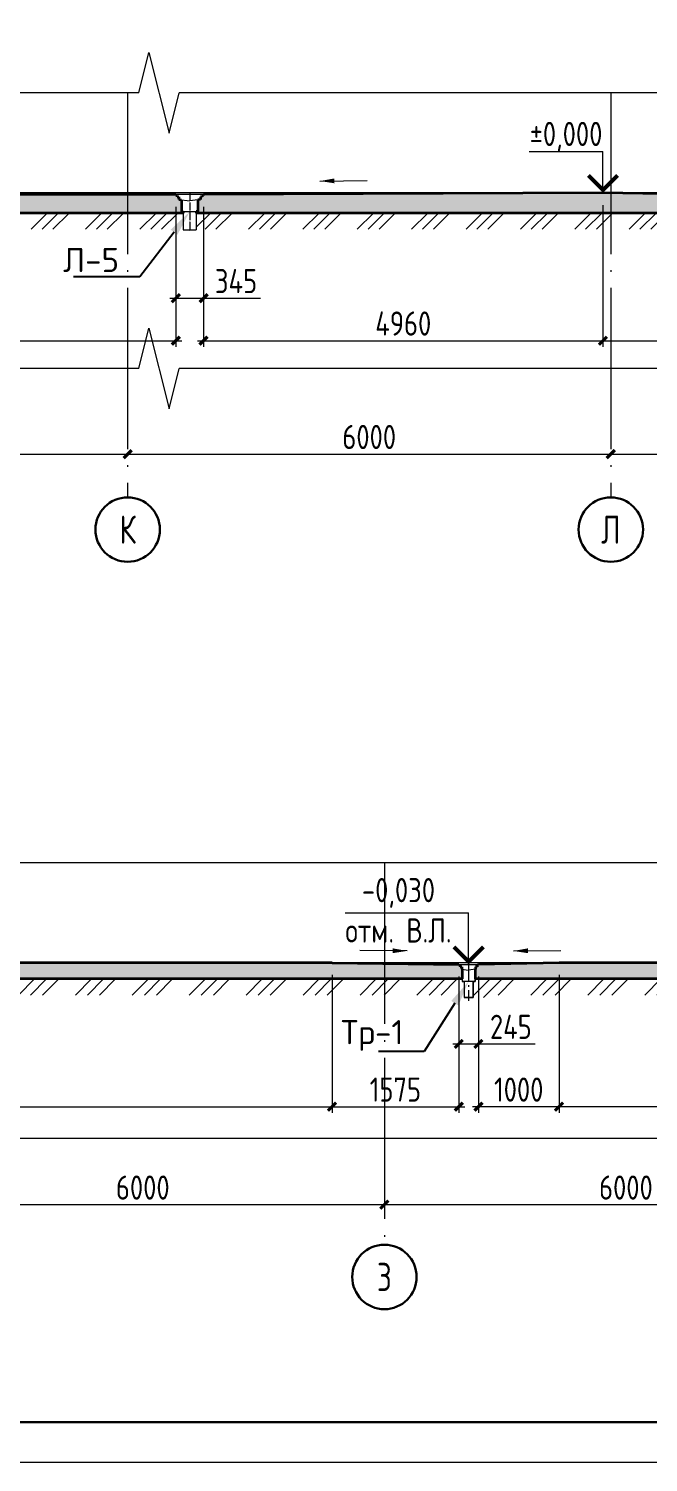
# Model space of a CAD drawing. Extents: x -965262 to 1142518, y -357520 to 71675.
# Drawn here: x 200595 to 208291, y -240088 to -222296 of the extents above; entities that cross this region are included whole.
import ezdxf
from ezdxf import colors
from ezdxf.entities.mleader import LeaderData, LeaderLine
from ezdxf.math import Vec2, Vec3

# ---------------------------------------------------------------- set-up
doc = ezdxf.new("R2010")
doc.units = 0
doc.header["$LTSCALE"] = 10
doc.linetypes.add('AM_DIN_G_W050x2', pattern=[6.875, 4.75, -0.875, 0.375, -0.875])
doc.linetypes.add('DOTE', pattern=[2.42, 2, -0.2, 0.02, -0.2])
doc.layers.get('0').update_dxf_attribs({"linetype": 'CONTINUOUS', "lineweight": 30})
doc.layers.get('Defpoints').update_dxf_attribs({"linetype": 'CONTINUOUS'})
doc.layers.add('DOTE', color=7, linetype='DOTE', lineweight=9)
doc.layers.add('полы', color=3, linetype='CONTINUOUS', lineweight=35)
doc.styles.add('GOST 2.304', font='isocpeur.ttf', dxfattribs={"width": 0.75, "height": 250})
doc.styles.get("Standard").update_dxf_attribs({"font": 'isocpeur.ttf', "height": 300})
doc.styles.add('ГОСТ 2м', font='isocpeur.ttf', dxfattribs={"width": 0.8, "height": 250})
doc.dimstyles.new('ГОСТ 2м', dxfattribs={"dimtxt": 250, "dimasz": 100, "dimexe": 75, "dimexo": 150, "dimgap": 62.5, "dimtad": 1, "dimdec": 0, "dimtxsty": 'ГОСТ 2м', "dimblk": 'ARCHTICK', "dimcen": 150, "dimdle": 75, "dimclrd": 256, "dimclre": 256, "dimclrt": 256, "dimadec": 0, "dimazin": 0, "dimtfac": 1, "dimtdec": 0, "dimtmove": 0, "dimatfit": 3, "dimldrblk": 'OBLIQUE', "dimfxl": 1, "dimlwd": 15, "dimlwe": 15, "dimarcsym": 0})

# ---------------------------------------------------------------- blocks, each defined once
blk = doc.blocks.new('_ArchTick')
at = {"color": 0, "linetype": 'ByBlock', "lineweight": 0, "const_width": 0.4}
blk.add_lwpolyline([(-0.5, -0.5), (0.5, 0.5)], dxfattribs=at)
blk = doc.blocks.new('*D1649')
at = {"lineweight": 15, "ltscale": 100, "transparency": 16777216}
for p, q in [((205012, -236740), (205012, -236815)), ((211012, -236740), (211012, -236815)), ((204937, -236890), (211087, -236890))]:
    blk.add_line(p, q, dxfattribs=at)
at = {"layer": 'Defpoints', "color": 0, "lineweight": 15, "ltscale": 100, "transparency": 16777216}
for p in [(205012, -236890), (211012, -236890), (211012, -236890)]:
    blk.add_point(p, dxfattribs=at)
at = {"lineweight": 15, "ltscale": 100, "transparency": 16777216, "xscale": 100, "yscale": 100, "zscale": 100, "rotation": 180}
blk.add_blockref('_ArchTick', (205012, -236890), dxfattribs=at)
at = {"lineweight": 15, "ltscale": 100, "transparency": 16777216, "xscale": 100, "yscale": 100, "zscale": 100}
blk.add_blockref('_ArchTick', (211012, -236890), dxfattribs=at)
at = {"lineweight": 15, "ltscale": 100, "transparency": 16777216, "insert": (208012, -236678), "char_height": 250, "attachment_point": 5, "style": 'ГОСТ 2м'}
blk.add_mtext('{\\H1.2x;6000}', dxfattribs=at)
blk = doc.blocks.new('_Oblique')
at = {"color": 0, "linetype": 'ByBlock', "lineweight": -2}
blk.add_line((-0.5, -0.5), (0.5, 0.5), dxfattribs=at)
blk = doc.blocks.new('*D1650')
at = {"lineweight": 15, "ltscale": 100, "transparency": 16777216}
for p, q in [((199012, -236740), (199012, -236815)), ((205012, -236740), (205012, -236815)), ((198937, -236890), (205087, -236890))]:
    blk.add_line(p, q, dxfattribs=at)
at = {"layer": 'Defpoints', "color": 0, "lineweight": 15, "ltscale": 100, "transparency": 16777216}
for p in [(199012, -236890), (205012, -236890), (205012, -236890)]:
    blk.add_point(p, dxfattribs=at)
at = {"lineweight": 15, "ltscale": 100, "transparency": 16777216, "xscale": 100, "yscale": 100, "zscale": 100, "rotation": 180}
blk.add_blockref('_ArchTick', (199012, -236890), dxfattribs=at)
at = {"lineweight": 15, "ltscale": 100, "transparency": 16777216, "xscale": 100, "yscale": 100, "zscale": 100}
blk.add_blockref('_ArchTick', (205012, -236890), dxfattribs=at)
at = {"lineweight": 15, "ltscale": 100, "transparency": 16777216, "insert": (202012, -236678), "char_height": 250, "attachment_point": 5, "style": 'ГОСТ 2м'}
blk.add_mtext('{\\H1.2x;6000}', dxfattribs=at)
blk = doc.blocks.new('*D1666')
at = {"lineweight": 15, "ltscale": 50, "transparency": 16777216}
for p, q in [((207181, -234039), (207181, -235749)), ((212837, -235524), (212837, -235599)), ((212912, -235674), (207106, -235674))]:
    blk.add_line(p, q, dxfattribs=at)
at = {"layer": 'Defpoints', "color": 0, "lineweight": 15, "ltscale": 50, "transparency": 16777216}
for p in [(207181, -233889, 1451), (207181, -235674), (212837, -235674)]:
    blk.add_point(p, dxfattribs=at)
at = {"lineweight": 15, "ltscale": 50, "transparency": 16777216, "xscale": 100, "yscale": 100, "zscale": 100, "rotation": 180}
blk.add_blockref('_ArchTick', (207181, -235674), dxfattribs=at)
at = {"lineweight": 15, "ltscale": 50, "transparency": 16777216, "xscale": 100, "yscale": 100, "zscale": 100}
blk.add_blockref('_ArchTick', (212837, -235674), dxfattribs=at)
at = {"lineweight": 15, "ltscale": 50, "transparency": 16777216, "insert": (210009, -235462), "char_height": 250, "attachment_point": 5, "style": 'ГОСТ 2м'}
blk.add_mtext('{\\H1.2x;5655}', dxfattribs=at)
blk = doc.blocks.new('*D1667')
at = {"lineweight": 15, "ltscale": 50, "transparency": 16777216}
for p, q in [((206181, -234059), (206181, -235749)), ((207181, -234039), (207181, -235749)), ((207256, -235674), (206106, -235674))]:
    blk.add_line(p, q, dxfattribs=at)
at = {"layer": 'Defpoints', "color": 0, "lineweight": 15, "ltscale": 50, "transparency": 16777216}
for p in [(206181, -233909, 1772), (207181, -233889, 1451), (206181, -235674)]:
    blk.add_point(p, dxfattribs=at)
at = {"lineweight": 15, "ltscale": 50, "transparency": 16777216, "xscale": 100, "yscale": 100, "zscale": 100, "rotation": 180}
blk.add_blockref('_ArchTick', (206181, -235674), dxfattribs=at)
at = {"lineweight": 15, "ltscale": 50, "transparency": 16777216, "xscale": 100, "yscale": 100, "zscale": 100}
blk.add_blockref('_ArchTick', (207181, -235674), dxfattribs=at)
at = {"lineweight": 15, "ltscale": 50, "transparency": 16777216, "insert": (206681, -235462), "char_height": 250, "attachment_point": 5, "style": 'ГОСТ 2м'}
blk.add_mtext('{\\H1.2x;1000}', dxfattribs=at)
blk = doc.blocks.new('*D1668')
at = {"lineweight": 15, "ltscale": 50, "transparency": 16777216}
for p, q in [((204362, -234039), (204362, -235749)), ((205936, -234059), (205936, -235749)), ((204287, -235674), (206011, -235674))]:
    blk.add_line(p, q, dxfattribs=at)
at = {"layer": 'Defpoints', "color": 0, "lineweight": 15, "ltscale": 50, "transparency": 16777216}
for p in [(204362, -233889, 2278), (205936, -233909, 1772), (205936, -235674)]:
    blk.add_point(p, dxfattribs=at)
at = {"lineweight": 15, "ltscale": 50, "transparency": 16777216, "xscale": 100, "yscale": 100, "zscale": 100, "rotation": 180}
blk.add_blockref('_ArchTick', (204362, -235674), dxfattribs=at)
at = {"lineweight": 15, "ltscale": 50, "transparency": 16777216, "xscale": 100, "yscale": 100, "zscale": 100}
blk.add_blockref('_ArchTick', (205936, -235674), dxfattribs=at)
at = {"lineweight": 15, "ltscale": 50, "transparency": 16777216, "insert": (205149, -235462), "char_height": 250, "attachment_point": 5, "style": 'ГОСТ 2м'}
blk.add_mtext('{\\H1.2x;1575}', dxfattribs=at)
blk = doc.blocks.new('*D1669')
at = {"lineweight": 15, "ltscale": 50, "transparency": 16777216}
for p, q in [((205936, -234059), (205936, -234970)), ((206181, -234059), (206181, -234970)), ((205861, -234895), (206181, -234895)), ((206181, -234895), (206886, -234895))]:
    blk.add_line(p, q, dxfattribs=at)
at = {"layer": 'Defpoints', "color": 0, "lineweight": 15, "ltscale": 50, "transparency": 16777216}
for p in [(205936, -233909, 1772), (206181, -233909, 1772), (206181, -234895)]:
    blk.add_point(p, dxfattribs=at)
at = {"lineweight": 15, "ltscale": 50, "transparency": 16777216, "xscale": 100, "yscale": 100, "zscale": 100, "rotation": 180}
blk.add_blockref('_ArchTick', (205936, -234895), dxfattribs=at)
at = {"lineweight": 15, "ltscale": 50, "transparency": 16777216, "xscale": 100, "yscale": 100, "zscale": 100}
blk.add_blockref('_ArchTick', (206181, -234895), dxfattribs=at)
at = {"lineweight": 15, "ltscale": 50, "transparency": 16777216, "insert": (206583, -234683), "char_height": 250, "attachment_point": 5, "style": 'ГОСТ 2м'}
blk.add_mtext('{\\H1.2x;245}', dxfattribs=at)
blk = doc.blocks.new('*D1670')
at = {"lineweight": 15, "ltscale": 50, "transparency": 16777216}
for p, q in [((193113, -234039), (193113, -235749)), ((204362, -234039), (204362, -235749)), ((193038, -235674), (204437, -235674))]:
    blk.add_line(p, q, dxfattribs=at)
at = {"layer": 'Defpoints', "color": 0, "lineweight": 15, "ltscale": 50, "transparency": 16777216}
for p in [(193113, -233889, 5265), (204362, -233889, 2278), (204362, -235674)]:
    blk.add_point(p, dxfattribs=at)
at = {"lineweight": 15, "ltscale": 50, "transparency": 16777216, "xscale": 100, "yscale": 100, "zscale": 100, "rotation": 180}
blk.add_blockref('_ArchTick', (193113, -235674), dxfattribs=at)
at = {"lineweight": 15, "ltscale": 50, "transparency": 16777216, "xscale": 100, "yscale": 100, "zscale": 100}
blk.add_blockref('_ArchTick', (204362, -235674), dxfattribs=at)
at = {"lineweight": 15, "ltscale": 50, "transparency": 16777216, "insert": (198737, -235462), "char_height": 250, "attachment_point": 5, "style": 'ГОСТ 2м'}
blk.add_mtext('{\\H1.2x;11250}', dxfattribs=at)
blk = doc.blocks.new('*D1743')
at = {"lineweight": 15, "transparency": 16777216}
for p, q in [((195824, -227426), (195824, -227501)), ((201824, -227426), (201824, -227501)), ((195749, -227576), (201899, -227576))]:
    blk.add_line(p, q, dxfattribs=at)
at = {"layer": 'Defpoints', "color": 0, "lineweight": 15, "transparency": 16777216}
for p in [(195824, -227576), (201824, -227576), (201824, -227576)]:
    blk.add_point(p, dxfattribs=at)
at = {"lineweight": 15, "transparency": 16777216, "xscale": 100, "yscale": 100, "zscale": 100, "rotation": 180}
blk.add_blockref('_ArchTick', (195824, -227576), dxfattribs=at)
at = {"lineweight": 15, "transparency": 16777216, "xscale": 100, "yscale": 100, "zscale": 100}
blk.add_blockref('_ArchTick', (201824, -227576), dxfattribs=at)
at = {"lineweight": 15, "transparency": 16777216, "insert": (198824, -227363), "char_height": 250, "attachment_point": 5, "style": 'ГОСТ 2м'}
blk.add_mtext('{\\H1.2x;6000}', dxfattribs=at)
blk = doc.blocks.new('*D1744')
at = {"lineweight": 15, "transparency": 16777216}
for p, q in [((201824, -227426), (201824, -227501)), ((207824, -227426), (207824, -227501)), ((201749, -227576), (207899, -227576))]:
    blk.add_line(p, q, dxfattribs=at)
at = {"layer": 'Defpoints', "color": 0, "lineweight": 15, "transparency": 16777216}
for p in [(201824, -227576), (207824, -227576), (207824, -227576)]:
    blk.add_point(p, dxfattribs=at)
at = {"lineweight": 15, "transparency": 16777216, "xscale": 100, "yscale": 100, "zscale": 100, "rotation": 180}
blk.add_blockref('_ArchTick', (201824, -227576), dxfattribs=at)
at = {"lineweight": 15, "transparency": 16777216, "xscale": 100, "yscale": 100, "zscale": 100}
blk.add_blockref('_ArchTick', (207824, -227576), dxfattribs=at)
at = {"lineweight": 15, "transparency": 16777216, "insert": (204824, -227363), "char_height": 250, "attachment_point": 5, "style": 'ГОСТ 2м'}
blk.add_mtext('{\\H1.2x;6000}', dxfattribs=at)
blk = doc.blocks.new('*D1745')
at = {"lineweight": 15, "transparency": 16777216}
for p, q in [((207824, -227426), (207824, -227501)), ((213824, -227426), (213824, -227501)), ((207749, -227576), (213899, -227576))]:
    blk.add_line(p, q, dxfattribs=at)
at = {"layer": 'Defpoints', "color": 0, "lineweight": 15, "transparency": 16777216}
for p in [(207824, -227576), (213824, -227576), (213824, -227576)]:
    blk.add_point(p, dxfattribs=at)
at = {"lineweight": 15, "transparency": 16777216, "xscale": 100, "yscale": 100, "zscale": 100, "rotation": 180}
blk.add_blockref('_ArchTick', (207824, -227576), dxfattribs=at)
at = {"lineweight": 15, "transparency": 16777216, "xscale": 100, "yscale": 100, "zscale": 100}
blk.add_blockref('_ArchTick', (213824, -227576), dxfattribs=at)
at = {"lineweight": 15, "transparency": 16777216, "insert": (210824, -227363), "char_height": 250, "attachment_point": 5, "style": 'ГОСТ 2м'}
blk.add_mtext('{\\H1.2x;6000}', dxfattribs=at)
blk = doc.blocks.new('*D1748')
at = {"lineweight": 15, "ltscale": 50, "transparency": 16777216}
for p, q in [((195209, -224485), (195209, -226243)), ((202422, -224505), (202422, -226243)), ((195134, -226168), (202497, -226168))]:
    blk.add_line(p, q, dxfattribs=at)
at = {"layer": 'Defpoints', "color": 0, "lineweight": 15, "ltscale": 50, "transparency": 16777216}
for p in [(195209, -224335), (202422, -224355), (202422, -226168)]:
    blk.add_point(p, dxfattribs=at)
at = {"lineweight": 15, "ltscale": 50, "transparency": 16777216, "xscale": 100, "yscale": 100, "zscale": 100, "rotation": 180}
blk.add_blockref('_ArchTick', (195209, -226168), dxfattribs=at)
at = {"lineweight": 15, "ltscale": 50, "transparency": 16777216, "xscale": 100, "yscale": 100, "zscale": 100}
blk.add_blockref('_ArchTick', (202422, -226168), dxfattribs=at)
at = {"lineweight": 15, "ltscale": 50, "transparency": 16777216, "insert": (198816, -225955), "char_height": 250, "attachment_point": 5, "style": 'ГОСТ 2м'}
blk.add_mtext('{\\H1.2x;7210}', dxfattribs=at)
blk = doc.blocks.new('*D1750')
at = {"lineweight": 15, "ltscale": 50, "transparency": 16777216}
for p, q in [((202767, -224505), (202767, -226243)), ((207727, -224485), (207727, -226243)), ((202692, -226168), (207802, -226168))]:
    blk.add_line(p, q, dxfattribs=at)
at = {"layer": 'Defpoints', "color": 0, "lineweight": 15, "ltscale": 50, "transparency": 16777216}
for p in [(202767, -224355), (207727, -224335), (207727, -226168)]:
    blk.add_point(p, dxfattribs=at)
at = {"lineweight": 15, "ltscale": 50, "transparency": 16777216, "xscale": 100, "yscale": 100, "zscale": 100, "rotation": 180}
blk.add_blockref('_ArchTick', (202767, -226168), dxfattribs=at)
at = {"lineweight": 15, "ltscale": 50, "transparency": 16777216, "xscale": 100, "yscale": 100, "zscale": 100}
blk.add_blockref('_ArchTick', (207727, -226168), dxfattribs=at)
at = {"lineweight": 15, "ltscale": 50, "transparency": 16777216, "insert": (205247, -225955), "char_height": 250, "attachment_point": 5, "style": 'ГОСТ 2м'}
blk.add_mtext('{\\H1.2x;4960}', dxfattribs=at)
blk = doc.blocks.new('*D1751')
at = {"lineweight": 15, "ltscale": 50, "transparency": 16777216}
for p, q in [((202422, -224505), (202422, -225715)), ((202767, -224505), (202767, -225715)), ((202347, -225640), (202767, -225640)), ((202767, -225640), (203472, -225640))]:
    blk.add_line(p, q, dxfattribs=at)
at = {"layer": 'Defpoints', "color": 0, "lineweight": 15, "ltscale": 50, "transparency": 16777216}
for p in [(202422, -224355, 1772), (202767, -224355, 1772), (202767, -225640)]:
    blk.add_point(p, dxfattribs=at)
at = {"lineweight": 15, "ltscale": 50, "transparency": 16777216, "xscale": 100, "yscale": 100, "zscale": 100, "rotation": 180}
blk.add_blockref('_ArchTick', (202422, -225640), dxfattribs=at)
at = {"lineweight": 15, "ltscale": 50, "transparency": 16777216, "xscale": 100, "yscale": 100, "zscale": 100}
blk.add_blockref('_ArchTick', (202767, -225640), dxfattribs=at)
at = {"lineweight": 15, "ltscale": 50, "transparency": 16777216, "insert": (203170, -225428), "char_height": 250, "attachment_point": 5, "style": 'ГОСТ 2м'}
blk.add_mtext('{\\H1.2x;345}', dxfattribs=at)
blk = doc.blocks.new('*D1755')
at = {"lineweight": 15, "ltscale": 50, "transparency": 16777216}
for p, q in [((207727, -224485), (207727, -226243)), ((210652, -224535), (210652, -226243)), ((207652, -226168), (210727, -226168))]:
    blk.add_line(p, q, dxfattribs=at)
at = {"layer": 'Defpoints', "color": 0, "lineweight": 15, "ltscale": 50, "transparency": 16777216}
for p in [(207727, -224335), (210652, -224385), (210652, -226168)]:
    blk.add_point(p, dxfattribs=at)
at = {"lineweight": 15, "ltscale": 50, "transparency": 16777216, "xscale": 100, "yscale": 100, "zscale": 100, "rotation": 180}
blk.add_blockref('_ArchTick', (207727, -226168), dxfattribs=at)
at = {"lineweight": 15, "ltscale": 50, "transparency": 16777216, "xscale": 100, "yscale": 100, "zscale": 100}
blk.add_blockref('_ArchTick', (210652, -226168), dxfattribs=at)
at = {"lineweight": 15, "ltscale": 50, "transparency": 16777216, "insert": (209190, -225955), "char_height": 250, "attachment_point": 5, "style": 'ГОСТ 2м'}
blk.add_mtext('{\\H1.2x;2930}', dxfattribs=at)

msp = doc.modelspace()

# ---------------------------------------------------------------- hatches: boundary and pattern name
at = {"lineweight": 0, "ltscale": 50}
h = msp.add_hatch(dxfattribs=at)
h.set_pattern_fill('MCSHATCHBG', color=256, scale=30, style=0, pattern_type=2)
h.set_pattern_definition([(45, (983039, -1229771.54), (-337.49995, 337.49995), []), (45, (983174, -1229771.54), (-337.49995, 337.49995), []), (45, (982634, -1229771.54), (-337.49995, 337.49995), [])])
h.paths.add_polyline_path([(183667.2, -224784.6), (183667.2, -224584.6), (184574.3, -224584.6), (184574.3, -225684.6), (185074.3, -225684.6), (185074.3, -224584.6), (188819.8, -224584.6), (188819.8, -224784.6), (185274.3, -224784.6), (185274.3, -225884.6), (184374.3, -225884.6), (184374.3, -224784.6)])
h.paths.add_polyline_path([(188929.8, -224784.6), (202514.8, -224784.6), (202514.8, -224584.6), (188929.8, -224584.6)])
h.paths.add_polyline_path([(202674.8, -224784.6), (210744.8, -224784.6), (210744.8, -224584.6), (202674.8, -224584.6)])
h.paths.add_polyline_path([(210904.8, -224784.6), (210904.8, -224584.6), (219859.3, -224584.6), (219859.3, -226513.6), (219659.3, -226513.6), (219659.3, -224784.6), (210904.8, -224784.6)])
h.paths.add_polyline_path([(220159.3, -226513.6), (220159.3, -224534.6), (221560.2, -224534.6), (221560.2, -224734.6), (220359.3, -224734.6), (220359.3, -226513.6)])
at = {"lineweight": 15, "ltscale": 50}
h = msp.add_hatch(dxfattribs=at)
h.set_pattern_fill('ANSI35', color=3, scale=40, angle=90, style=0)
h.set_pattern_definition([(135, (-2833967.18, -81793.83), (-179.605122, -179.605122), []), (135, (-2833967.18, -81614.22), (-179.605122, -179.605122), [317.5, -63.5, 0, -63.5])])
h.paths.add_polyline_path([(215444.3, -235169.9), (215439.3, -235169.3), (215439.3, -235139.3), (215419.3, -235139.3), (215419.3, -235119.3), (215401.8, -235119.3), (215401.8, -235109.3), (212812.8, -235089.3), (212812.8, -235289.3), (215444.3, -235289.3)])
h.paths.add_polyline_path([(217012.4, -235102.6), (215646.8, -235109.3), (215646.8, -235119.3), (215629.3, -235119.3), (215629.3, -235139.3), (215609.3, -235139.3), (215609.3, -235169.3), (215604.3, -235169.9), (215604.3, -235289.3), (217012.4, -235289.3)])
h.paths.add_polyline_path([(219762.8, -235089.3), (219762.8, -235089.3), (217012.4, -235102.6), (217012.4, -235289.3), (219762.8, -235289.3)], flags=17)
h.paths.add_polyline_path([(236632.8, -233969.9), (236627.8, -233969.3), (236627.8, -233939.3), (236607.8, -233939.3), (236607.8, -233919.3), (236590.3, -233919.3), (236590.3, -233909.3), (234912.4, -233889.3), (233335.3, -233909.3), (233335.3, -233919.3), (233317.8, -233919.3), (233317.8, -233939.3), (233297.8, -233939.3), (233297.8, -233969.3), (233292.8, -233969.9), (233292.8, -234089.3), (236632.8, -234089.3)])
h.paths.add_polyline_path([(215444.3, -235169.9), (215439.3, -235169.3), (215439.3, -235139.3), (215419.3, -235139.3), (215419.3, -235119.3), (215401.8, -235119.3), (215401.8, -235109.3), (212812.8, -235089.3), (212812.8, -235289.3), (215444.3, -235289.3)])
h.paths.add_polyline_path([(217012.4, -235102.6), (215646.8, -235109.3), (215646.8, -235119.3), (215629.3, -235119.3), (215629.3, -235139.3), (215609.3, -235139.3), (215609.3, -235169.3), (215604.3, -235169.9), (215604.3, -235289.3), (217012.4, -235289.3)], flags=17)
h.paths.add_polyline_path([(219762.8, -235089.3), (219762.8, -235089.3), (217012.4, -235102.6), (217012.4, -235289.3), (219762.8, -235289.3)])
h.paths.add_polyline_path([(212836.8, -233889.3), (207382.4, -233889.3), (206181, -233909.3), (206181, -233919.3), (206163.5, -233919.3), (206163.5, -233939.3), (206143.5, -233939.3), (206143.5, -233969.3), (206138.5, -233969.9), (206138.5, -234089.3), (212512.8, -234089.3), (212512.8, -234039.3), (212836.8, -234039.3)])
h.paths.add_polyline_path([(186702.4, -233889.3), (189562.4, -233889.3), (191199.8, -233902.8), (192520.9, -233902.8), (193112.5, -233889.3), (204287.4, -233889.3), (205936, -233909.3), (205936, -233919.3), (205953.5, -233919.3), (205953.5, -233939.3), (205973.5, -233939.3), (205973.5, -233969.3), (205978.5, -233969.9), (205978.5, -234089.3), (187002.4, -234089.3), (187002.4, -234039.3), (186702.4, -234039.3)])
h.paths.add_polyline_path([(219736.8, -234039.3), (219736.8, -233889.3), (226262.4, -233889.3), (227112.9, -233902.8), (228233.2, -233902.8), (229212.5, -233889.3), (231272.8, -233889.3), (233090.3, -233909.3), (233090.3, -233919.3), (233107.8, -233919.3), (233107.8, -233939.3), (233127.8, -233939.3), (233127.8, -233969.3), (233132.8, -233969.9), (233132.8, -234089.3), (220036.8, -234089.3), (220036.8, -234039.3)])
h.paths.add_polyline_path([(236792.8, -234089.3), (236792.8, -233969.9), (236797.8, -233969.3), (236797.8, -233939.3), (236817.8, -233939.3), (236817.8, -233919.3), (236835.3, -233919.3), (236835.3, -233909.3), (240822.4, -233889.3), (240822.4, -234039.3), (240522.4, -234039.3), (240522.4, -234089.3)])
at = {"linetype": 'Continuous', "lineweight": 15}
h = msp.add_hatch(dxfattribs=at)
h.set_pattern_fill('GOST_GROUND', color=256, scale=50, style=0)
h.set_pattern_definition([(45, (-2833967.2, -81793.83), (707.10678, -4e-14), [1000]), (45, (-2833817.2, -81793.83), (707.10678, -4e-14), [1000]), (45, (-2833667.2, -81793.83), (707.10678, -4e-14), [1000])])
h.paths.add_polyline_path([(240522.4, -236068.4), (240522.4, -234089.3), (236792.8, -234089.3), (236792.8, -234119.9), (236767.8, -234119.9), (236767.8, -234319.9), (236657.8, -234319.9), (236657.8, -234119.9), (236632.8, -234119.9), (236632.8, -234089.3), (233292.8, -234089.3), (233292.8, -234119.9), (233267.8, -234119.9), (233267.8, -234319.9), (233157.8, -234319.9), (233157.8, -234119.9), (233132.8, -234119.9), (233132.8, -234089.3), (220036.8, -234089.3), (220036.8, -235839.3), (219736.8, -235839.3), (219736.8, -235289.3), (215604.3, -235289.3), (215604.3, -235319.9), (215579.3, -235319.9), (215579.3, -235519.9), (215469.3, -235519.9), (215469.3, -235319.9), (215444.3, -235319.9), (215444.3, -235289.3), (212836.8, -235289.3), (212836.8, -235839.3), (212536.8, -235839.3), (212536.8, -234089.3), (206138.5, -234089.3), (206138.5, -234119.9), (206113.5, -234119.9), (206113.5, -234319.9), (206003.5, -234319.9), (206003.5, -234119.9), (205978.5, -234119.9), (205978.5, -234089.3), (187002.4, -234089.3), (187002.4, -236068.4), (187202.4, -236068.4), (187202.4, -234289.3), (205778.5, -234289.3), (205778.5, -234319.9), (205803.5, -234289.3), (205803.5, -234319.9), (206313.5, -234319.9), (206313.5, -234319.9), (206338.5, -234319.9), (206338.5, -234289.3), (212336.8, -234289.3), (212336.8, -236039.3), (213036.8, -236039.3), (213036.8, -235489.3), (215244.3, -235489.3), (215244.3, -235519.9), (215269.3, -235519.9), (215269.3, -235519.9), (215779.3, -235519.9), (215779.3, -235519.9), (215804.3, -235519.9), (215804.3, -235489.3), (219536.8, -235489.3), (219536.8, -236039.3), (220236.8, -236039.3), (220236.8, -234289.3), (232932.8, -234289.3), (232932.8, -234319.9), (232957.8, -234319.9), (232957.8, -234319.9), (233467.8, -234319.9), (233467.8, -234319.9), (233492.8, -234319.9), (233492.8, -234289.3), (236432.8, -234289.3), (236432.8, -234319.9), (236457.8, -234319.9), (236457.8, -234319.9), (236967.8, -234319.9), (236967.8, -234319.9), (236992.8, -234319.9), (236992.8, -234289.3), (240322.4, -234289.3), (240322.4, -236068.4)])
at = {"layer": 'полы', "lineweight": 0, "ltscale": 100}
h = msp.add_hatch(dxfattribs=at)
h.set_pattern_fill('ANSI35', color=256, scale=20, angle=90, style=0)
h.set_pattern_definition([(135, (-2733954.96, -32434.33), (-89.802561, -89.802561), []), (135, (-2733954.96, -32344.53), (-89.802561, -89.802561), [158.75, -31.75, 0, -31.75])])
h.paths.add_polyline_path([(183167.2, -224584.6), (183167.2, -224337.6), (183824.3, -224334.6), (188752.3, -224354.6), (188752.3, -224364.6), (188769.8, -224364.6), (188769.8, -224384.6), (188789.8, -224384.6), (188789.8, -224414.6), (188794.8, -224415.2), (188794.8, -224565.2), (188819.8, -224565.2), (188819.8, -224584.6), (185074.3, -224584.6), (185074.3, -224484.6), (184574.3, -224484.6), (184574.3, -224584.6)])
h.paths.add_polyline_path([(188929.8, -224584.6), (188929.8, -224565.2), (188954.8, -224565.2), (188954.8, -224415.2), (188959.8, -224414.6), (188959.8, -224384.6), (188979.8, -224384.6), (188979.8, -224364.6), (188997.3, -224364.6), (188997.3, -224354.6), (195209.3, -224334.6), (202422.3, -224354.6), (202422.3, -224364.6), (202439.8, -224364.6), (202439.8, -224384.6), (202459.8, -224384.6), (202459.8, -224414.6), (202494.8, -224418.7), (202494.8, -224565.2), (202514.8, -224565.2), (202514.8, -224584.6)])
h.paths.add_polyline_path([(202674.8, -224584.6), (202674.8, -224565.2), (202694.8, -224565.2), (202694.8, -224418.7), (202729.8, -224414.6), (202729.8, -224384.6), (202749.8, -224384.6), (202749.8, -224364.6), (202767.3, -224364.6), (202767.3, -224354.6), (207499.3, -224334.6), (210652.3, -224384.6), (210652.3, -224394.6), (210669.8, -224394.6), (210669.8, -224414.6), (210689.8, -224414.6), (210689.8, -224444.6), (210724.8, -224448.7), (210724.8, -224584.6)])
h.paths.add_polyline_path([(210924.8, -224584.6), (210924.8, -224448.7), (210959.8, -224444.6), (210959.8, -224414.6), (210979.8, -224414.6), (210979.8, -224394.6), (210997.3, -224394.6), (210997.3, -224384.6), (214049.3, -224334.6), (220159.3, -224334.6), (220159.3, -224484.6), (219859.3, -224484.6), (219859.3, -224584.6)])
h.paths.add_polyline_path([(183167.2, -224584.6), (183167.2, -224553.1), (183293.2, -224584.6)], flags=16)

# ---------------------------------------------------------------- linework, layer by layer
at = {"color": 5, "lineweight": 15, "ltscale": 50}
for p, q in [((201963.2, -223092.6, 13061.6), (183167.2, -223092.6, 13061.6)), ((220859.3, -223092.6, 13061.6), (202463.2, -223092.6, 13061.6)), ((201963.2, -226513.6, 13061.6), (183167.2, -226513.6, 13061.6)), ((220859.3, -226513.6, 13061.6), (202463.2, -226513.6, 13061.6)), ((213536.2, -232647.3, 13061.6), (186009.6, -232647.3, 13061.6))]:
    msp.add_line(p, q, dxfattribs=at)
at = {"lineweight": 15, "ltscale": 0.3}
for p, q in [((206809.2, -223821.5, 13061.6), (207727.3, -223821.5, 13061.6)), ((204524.9, -233269.7, 14834), (206058.5, -233269.7, 14834))]:
    msp.add_line(p, q, dxfattribs=at)
at = {"lineweight": 15}
for p, q in [((207727.3, -224334.6, 13061.6), (207727.3, -223821.5, 13061.6)), ((202494.8, -224418.7, 13061.6), (202494.8, -224565.2, 13061.6)), ((202694.8, -224418.7, 13061.6), (202694.8, -224565.2, 13061.6)), ((202494.8, -224565.2, 13061.6), (202694.8, -224565.2, 13061.6)), ((202514.8, -224565.2, 13061.6), (202514.8, -224792.2, 13061.6)), ((202674.8, -224565.2, 13061.6), (202674.8, -224792.2, 13061.6)), ((202514.8, -224792.2, 13061.6), (202674.8, -224792.2, 13061.6)), ((206058.5, -233909.3, 14834), (206058.5, -233269.7, 14834)), ((205978.5, -233969.9, 14834), (205978.5, -234119.9, 14834)), ((206138.5, -234119.9, 14834), (205978.5, -234119.9, 14834)), ((206003.5, -234119.9, 14834), (206003.5, -234319.9, 14834)), ((206113.5, -234119.9, 14834), (206113.5, -234319.9, 14834)), ((206138.5, -233969.9, 14834), (206138.5, -234119.9, 14834)), ((206113.5, -234319.9, 14834), (206003.5, -234319.9, 14834))]:
    msp.add_line(p, q, dxfattribs=at)
at = {"lineweight": 15, "ltscale": 50}
for p, q in [((204212.6, -224186.7, 10848.6), (204800.6, -224179.9, 10848.6)), ((202422.3, -224354.6, 13061.6), (202422.3, -224364.6, 13061.6)), ((202767.3, -224354.6, 13061.6), (202767.3, -224364.6, 13061.6)), ((202439.8, -224364.6, 13061.6), (202439.8, -224384.6, 13061.6)), ((202459.8, -224384.6, 13061.6), (202459.8, -224414.6, 13061.6)), ((202729.8, -224384.6, 13061.6), (202729.8, -224414.6, 13061.6)), ((202749.8, -224364.6, 13061.6), (202749.8, -224384.6, 13061.6)), ((205294, -233740.8, 14834), (204706, -233734, 14834)), ((206615.4, -233741.4, 14834), (207203.3, -233734, 14834)), ((205936, -233909.3, 14834), (205936, -233919.3, 14834)), ((205953.5, -233919.3, 14834), (205953.5, -233939.3, 14834)), ((205973.5, -233939.3, 14834), (205973.5, -233969.3, 14834)), ((206143.5, -233939.3, 14834), (206143.5, -233969.3, 14834)), ((206163.5, -233919.3, 14834), (206163.5, -233939.3, 14834)), ((206181, -233909.3, 14834), (206181, -233919.3, 14834))]:
    msp.add_line(p, q, dxfattribs=at)
at = {"lineweight": 15, "ltscale": 10}
for p, q in [((202439.8, -224364.6, 13061.6), (202422.3, -224364.6, 13061.6)), ((202439.8, -224384.6, 13061.6), (202459.8, -224384.6, 13061.6)), ((202749.8, -224384.6, 13061.6), (202729.8, -224384.6, 13061.6)), ((202767.3, -224364.6, 13061.6), (202749.8, -224364.6, 13061.6)), ((205936, -233919.3, 14834), (205953.5, -233919.3, 14834)), ((205953.5, -233939.3, 14834), (205973.5, -233939.3, 14834)), ((206163.5, -233939.3, 14834), (206143.5, -233939.3, 14834)), ((206163.5, -233919.3, 14834), (206181, -233919.3, 14834))]:
    msp.add_line(p, q, dxfattribs=at)
at = {"lineweight": 15, "ltscale": 2.5}
for p, q in [((202459.8, -224414.6, 13061.6), (202594.8, -224430.5, 13061.6)), ((202729.8, -224414.6, 13061.6), (202594.8, -224430.5, 13061.6)), ((205973.5, -233969.3, 14834), (206058.5, -233979.3, 14834)), ((206143.5, -233969.3, 14834), (206058.5, -233979.3, 14834))]:
    msp.add_line(p, q, dxfattribs=at)
at = {"color": 5, "lineweight": 0, "ltscale": 50}
msp.add_line((213536.2, -236068.4, 13061.6), (186009.6, -236068.4, 13061.6), dxfattribs=at)
at = {"lineweight": 15, "elevation": 9801.8}
msp.add_lwpolyline([(265267.6, -180687.8), (179667.6, -180687.8), (179667.6, -240087.8), (265267.6, -240087.8)], close=True, dxfattribs=at)
at = {"elevation": 9801.8}
msp.add_lwpolyline([(264767.6, -181187.8), (181667.6, -181187.8), (181667.6, -239587.8), (264767.6, -239587.8)], close=True, dxfattribs=at)
at = {"color": 5, "lineweight": 15, "ltscale": 10, "elevation": 13061.6}
for points in [[(201963.2, -223092.6), (202088.2, -222592.6)], [(202088.2, -222592.6), (202338.2, -223592.6)], [(202338.2, -223592.6), (202463.2, -223092.6)], [(201963.2, -226513.6), (202088.2, -226013.6)], [(202088.2, -226013.6), (202338.2, -227013.6)], [(202338.2, -227013.6), (202463.2, -226513.6)]]:
    msp.add_lwpolyline(points, dxfattribs=at)
at = {"lineweight": 15, "const_width": 50}
for points, elevation in [([(207544.9, -224116.9), (207727.3, -224299.2), (207909.6, -224116.9)], 13061.6), ([(205876.1, -233691.6), (206058.5, -233873.9), (206240.8, -233691.6)], 14834)]:
    msp.add_lwpolyline(points, dxfattribs=dict(at, elevation=elevation))
at = {"lineweight": 15, "ltscale": 100, "extrusion": (0, 1, 0)}
for points, elevation in [([(-202767.3, 13061.6), (-202422.3, 13061.6)], -224354.6), ([(-205936, 14834), (-206181, 14834)], -233909.3)]:
    msp.add_lwpolyline(points, dxfattribs=dict(at, elevation=elevation))
at = {"linetype": 'Continuous', "lineweight": 15, "elevation": 3259.8}
msp.add_lwpolyline([(187002.4, -234089.3), (205978.5, -234089.3), (205978.5, -234119.9), (206003.5, -234119.9), (206003.5, -234319.9), (206113.5, -234319.9), (206113.5, -234119.9), (206138.5, -234119.9), (206138.5, -234089.3), (212536.8, -234089.3)], dxfattribs=at)
at = {"lineweight": 15, "ltscale": 50}
for points in [[(204393, -224214.5, 10848.6), (204392.2, -224154.5, 10848.6), (204212.6, -224186.7, 10848.6)], [(205113.7, -233768.8, 14834), (205114.4, -233708.8, 14834), (205294, -233740.8, 14834)], [(206795.7, -233769.1, 14834), (206795, -233709.1, 14834), (206615.4, -233741.4, 14834)]]:
    msp.add_solid(points, dxfattribs=at)
at = {"layer": 'DOTE', "ltscale": 100}
for p, q in [((201824.3, -223092.6, 13061.6), (201824.3, -228112.1, 13061.6)), ((207824.3, -223092.6, 13061.6), (207824.3, -228112.1, 13061.6)), ((205012.4, -232647.3, 13061.6), (205012.4, -237405.9, 13061.6))]:
    msp.add_line(p, q, dxfattribs=at)
at = {"layer": 'DOTE', "ltscale": 5}
msp.add_line((202594.8, -224331.3, 13061.6), (202594.8, -224804.9, 13061.6), dxfattribs=at)
at = {"layer": 'DOTE', "linetype": 'AM_DIN_G_W050x2', "ltscale": 5}
msp.add_line((206058.5, -233886, 14834), (206058.5, -234359.6, 14834), dxfattribs=at)
at = {"layer": 'DOTE', "linetype": 'Continuous', "lineweight": 30}
for centre in [(201824.3, -228512.1, 14512.9), (207824.3, -228512.1, 14512.9), (205012.4, -237787.4, 13061.6)]:
    msp.add_circle(centre, 400, dxfattribs=at)
at = {"layer": 'полы', "ltscale": 50}
for p, q in [((195209.3, -224334.6, 13061.6), (202422.3, -224354.6, 13061.6)), ((202422.3, -224354.6, 13061.6), (202422.3, -224364.6, 13061.6)), ((207727.3, -224334.6, 13061.6), (202767.3, -224354.6, 13061.6)), ((202767.3, -224354.6, 13061.6), (202767.3, -224364.6, 13061.6)), ((210652.3, -224384.6, 13061.6), (207727.3, -224334.6, 13061.6)), ((202422.3, -224364.6, 13061.6), (202439.8, -224364.6, 13061.6)), ((202439.8, -224364.6, 13061.6), (202439.8, -224384.6, 13061.6)), ((202439.8, -224384.6, 13061.6), (202459.8, -224384.6, 13061.6)), ((202459.8, -224384.6, 13061.6), (202459.8, -224414.6, 13061.6)), ((202459.8, -224414.6, 13061.6), (202494.8, -224418.7, 13061.6)), ((202494.8, -224418.7, 13061.6), (202494.8, -224565.2, 13061.6)), ((202729.8, -224414.6, 13061.6), (202694.8, -224418.7, 13061.6)), ((202694.8, -224418.7, 13061.6), (202694.8, -224565.2, 13061.6)), ((202749.8, -224384.6, 13061.6), (202729.8, -224384.6, 13061.6)), ((202729.8, -224384.6, 13061.6), (202729.8, -224414.6, 13061.6)), ((202767.3, -224364.6, 13061.6), (202749.8, -224364.6, 13061.6)), ((202749.8, -224364.6, 13061.6), (202749.8, -224384.6, 13061.6)), ((202514.8, -224584.6, 14870.1), (188929.8, -224584.6, 13061.6)), ((202494.8, -224565.2, 13061.6), (202514.8, -224565.2, 13061.6)), ((202514.8, -224565.2, 13061.6), (202514.8, -224584.6, 14870.1)), ((202694.8, -224565.2, 13061.6), (202674.8, -224565.2, 13061.6)), ((202674.8, -224565.2, 13061.6), (202674.8, -224584.6, 14870.1)), ((210724.8, -224584.6, 13061.6), (202674.8, -224584.6, 13061.6)), ((204362.4, -233889.3, 15340), (193112.5, -233889.3, 18326.6)), ((204362.4, -233889.3, 15340), (205936, -233909.3, 14834)), ((205936, -233909.3, 14834), (205936, -233919.3, 14834)), ((205936, -233919.3, 14834), (205953.5, -233919.3, 14834)), ((205953.5, -233919.3, 14834), (205953.5, -233939.3, 14834)), ((205953.5, -233939.3, 14834), (205973.5, -233939.3, 14834)), ((205973.5, -233939.3, 14834), (205973.5, -233969.3, 14834)), ((206163.5, -233939.3, 14834), (206143.5, -233939.3, 14834)), ((206143.5, -233939.3, 14834), (206143.5, -233969.3, 14834)), ((206181, -233919.3, 14834), (206163.5, -233919.3, 14834)), ((206163.5, -233919.3, 14834), (206163.5, -233939.3, 14834)), ((207181.4, -233889.3, 14512.9), (206181, -233909.3, 14834)), ((206181, -233909.3, 14834), (206181, -233919.3, 14834)), ((212836.8, -233889.3, 13061.6), (207181.4, -233889.3, 14512.9)), ((205978.5, -234089.3, 16321.4), (187002.4, -234089.3, 16321.4)), ((205973.5, -233969.3, 14834), (205978.5, -233969.9, 14834)), ((205978.5, -233969.9, 14834), (205978.5, -234089.3, 14834)), ((206143.5, -233969.3, 14834), (206138.5, -233969.9, 14834)), ((206138.5, -233969.9, 14834), (206138.5, -234089.3, 14834)), ((212536.8, -234089.3, 13061.6), (206138.5, -234089.3, 16321.4))]:
    msp.add_line(p, q, dxfattribs=at)
at = {"layer": 'полы', "lineweight": 0, "ltscale": 50}
for p, q in [((213722.3, -224334.6, 13061.6), (196159.3, -224334.6, 13061.6)), ((207181.4, -233889.3, 14512.9), (204362.4, -233889.3, 15340))]:
    msp.add_line(p, q, dxfattribs=at)

# ---------------------------------------------------------------- texts
at = {"char_height": 300, "attachment_point": 5, "style": 'GOST 2.304'}
for s, insert, width in [('{\\W0.8;%%P0,000}', (207268.7, -223636.8, 13061.6), 1200), ('{\\W0.8;-0,030\\Pотм. В.Л.}', (205187.6, -233236.8, 14834), 1670.673)]:
    msp.add_mtext(s, dxfattribs=dict(at, insert=insert, width=width))
at = {"layer": 'DOTE', "linetype": 'Continuous', "lineweight": 30, "ltscale": 100, "char_height": 350, "width": 800, "attachment_point": 5, "style": 'GOST 2.304'}
for s, insert in [('К', (201824.3, -228512.1, 14512.9)), ('Л', (207824.3, -228512.1, 14512.9)), ('3', (205012.4, -237787.4, 13061.6))]:
    msp.add_mtext(s, dxfattribs=dict(at, insert=insert))

# ---------------------------------------------------------------- dimensions: what is measured, and where the dimension line sits
at = {"lineweight": 15, "ltscale": 50}
for base, p1, p2, text, picture, middle in [((202422.3, -226167.6, 13061.6), (195209.3, -224334.6, 13061.6), (202422.3, -224354.6, 13061.6), '{\\H1.2x;7210}', '*D1748', (198815.8, -225955.1, 13061.6)), ((202767.3, -225640.4, 11289.2), (202422.3, -224354.6, 13061.6), (202767.3, -224354.6, 13061.6), '{\\H1.2x;<>}', '*D1751', (203169.8, -225427.9, 11289.2)), ((207727.3, -226167.6, 13061.6), (202767.3, -224354.6, 13061.6), (207727.3, -224334.6, 13061.6), '{\\H1.2x;<>}', '*D1750', (205247.3, -225955.1, 13061.6)), ((204362.4, -235674.3, 13061.6), (193112.5, -233889.3, 18326.6), (204362.4, -233889.3, 15340), '{\\H1.2x;<>}', '*D1670', (198737.5, -235461.8, 13061.6)), ((205936, -235674.3, 13061.6), (204362.4, -233889.3, 15340), (205936, -233909.3, 14834), '{\\H1.2x;1575}', '*D1668', (205149.2, -235461.8, 13061.6)), ((206181, -234895, 13061.6), (205936, -233909.3, 14834), (206181, -233909.3, 14834), '{\\H1.2x;<>}', '*D1669', (206583.5, -234682.5, 13061.6)), ((206181, -235674.3, 13061.6), (207181.4, -233889.3, 14512.9), (206181, -233909.3, 14834), '{\\H1.2x;<>}', '*D1667', (206681.2, -235461.8, 13061.6)), ((207181.4, -235674.3, 13061.6), (212836.8, -235674.3, 13061.6), (207181.4, -233889.3, 14512.9), '{\\H1.2x;<>}', '*D1666', (210009.1, -235461.8, 13061.6))]:
    dim = msp.add_linear_dim(base=base, p1=p1, p2=p2, text=text, dimstyle='ГОСТ 2м', dxfattribs=at)
    dim.commit()
    dim.dimension.update_dxf_attribs({"geometry": picture, "text_midpoint": middle})
dim = msp.add_linear_dim(base=(210652.3, -226167.6, 13061.6), p1=(207727.3, -224334.6, 13061.6), p2=(210652.3, -224384.6, 13061.6), angle=180, text='{\\H1.2x;2930}', dimstyle='ГОСТ 2м', dxfattribs=at)
dim.commit()
dim.dimension.update_dxf_attribs({"geometry": '*D1755', "text_midpoint": (209189.8, -225955.1, 13061.6)})
at = {"lineweight": 15}
for base, p1, p2, picture, middle in [((201824.3, -227575.6, 16321.4), (195824.3, -227575.6, 16321.4), (201824.3, -227575.6, 16321.4), '*D1743', (198824.3, -227363.1, 16321.4)), ((207824.3, -227575.6, 16321.4), (201824.3, -227575.6, 16321.4), (207824.3, -227575.6, 16321.4), '*D1744', (204824.3, -227363.1, 16321.4)), ((213824.3, -227575.6, 16321.4), (207824.3, -227575.6, 16321.4), (213824.3, -227575.6, 16321.4), '*D1745', (210824.3, -227363.1, 16321.4))]:
    dim = msp.add_linear_dim(base=base, p1=p1, p2=p2, text='{\\H1.2x;<>}', dimstyle='ГОСТ 2м', dxfattribs=at)
    dim.commit()
    dim.dimension.update_dxf_attribs({"geometry": picture, "text_midpoint": middle})
at = {"lineweight": 15, "ltscale": 100}
for base, p1, p2, picture, middle in [((205012.4, -236890.1, 13061.6), (199012.4, -236890.1, 13061.6), (205012.4, -236890.1, 13061.6), '*D1650', (202012.4, -236677.6, 13061.6)), ((211012.4, -236890.1, 13061.6), (205012.4, -236890.1, 13061.6), (211012.4, -236890.1, 13061.6), '*D1649', (208012.4, -236677.6, 13061.6))]:
    dim = msp.add_linear_dim(base=base, p1=p1, p2=p2, text='{\\H1.2x;<>}', dimstyle='ГОСТ 2м', dxfattribs=at)
    dim.commit()
    dim.dimension.update_dxf_attribs({"geometry": picture, "text_midpoint": middle})

# ---------------------------------------------------------------- leaders
at = {"color": 5, "lineweight": 15}
ml = msp.add_multileader_mtext('Standard', dxfattribs=at)
ml.set_content('Л-5', color=5)
ml.set_leader_properties()
ml.build(insert=Vec2(0, 0))
ml.multileader.update_dxf_attribs({"has_text_frame": 1, "text_right_attachment_type": 6, "dogleg_length": 36, "arrow_head_size": 320})
ctx = ml.context
ctx.base_point, ctx.char_height, ctx.arrow_head_size, ctx.landing_gap_size, ctx.plane_origin = Vec3(201102.3, -225166, 13061.6), 300, 320, 16, Vec3(185266.6, -235109.2, 13061.6)
ctx.right_attachment, ctx.text_align_type = 6, 2
notes = []
notes.append((ctx, [(1, (1, 1, 0), (201974.6, -225376, 13061.6), (-1, 0), 240.3, [(0, [(202594.8, -224568.1, 13061.6)], 0, [])])]))
ctx.mtext.insert, ctx.mtext.width, ctx.mtext.defined_height, ctx.mtext.alignment, ctx.mtext.flow_direction = Vec3(201718.3, -225016, 13061.6), 562.081, 8690.9, 3, 5
ml = msp.add_multileader_mtext('Standard', dxfattribs=at)
ml.set_content('Тр-1', color=5)
ml.set_leader_properties()
ml.build(insert=Vec2(0, 0))
ml.multileader.update_dxf_attribs({"has_text_frame": 1, "text_right_attachment_type": 6, "dogleg_length": 36, "arrow_head_size": 320})
ctx = ml.context
ctx.base_point, ctx.char_height, ctx.arrow_head_size, ctx.landing_gap_size, ctx.plane_origin = Vec3(204484.3, -234793.9, 14834), 300, 320, 16, Vec3(188730.3, -244660.9, 14834)
ctx.right_attachment, ctx.text_align_type = 6, 2
notes.append((ctx, [(1, (1, 1, 0), (205506.6, -234988.9, 14834), (-1, 0), 240.3, [(0, [(206058.5, -234119.9, 14834)], 0, [])])]))
ctx.mtext.insert, ctx.mtext.width, ctx.mtext.defined_height, ctx.mtext.alignment, ctx.mtext.flow_direction = Vec3(205250.3, -234598.9, 14834), 307.23, 8690.9, 3, 5
for ctx, leaders in notes:
    for number, flags, end, landing, length, lines in leaders:
        leader = LeaderData()
        leader.index, (leader.has_last_leader_line, leader.has_dogleg_vector, leader.attachment_direction) = number, flags
        leader.last_leader_point, leader.dogleg_vector, leader.dogleg_length = Vec3(end), Vec3(landing), length
        for number, points, colour, breaks in lines:
            line = LeaderLine()
            line.index, line.vertices, line.color, line.breaks = number, Vec3.list(points), colors.encode_raw_color(colour), breaks
            leader.lines.append(line)
        ctx.leaders.append(leader)

doc.saveas('drawing.dxf')
